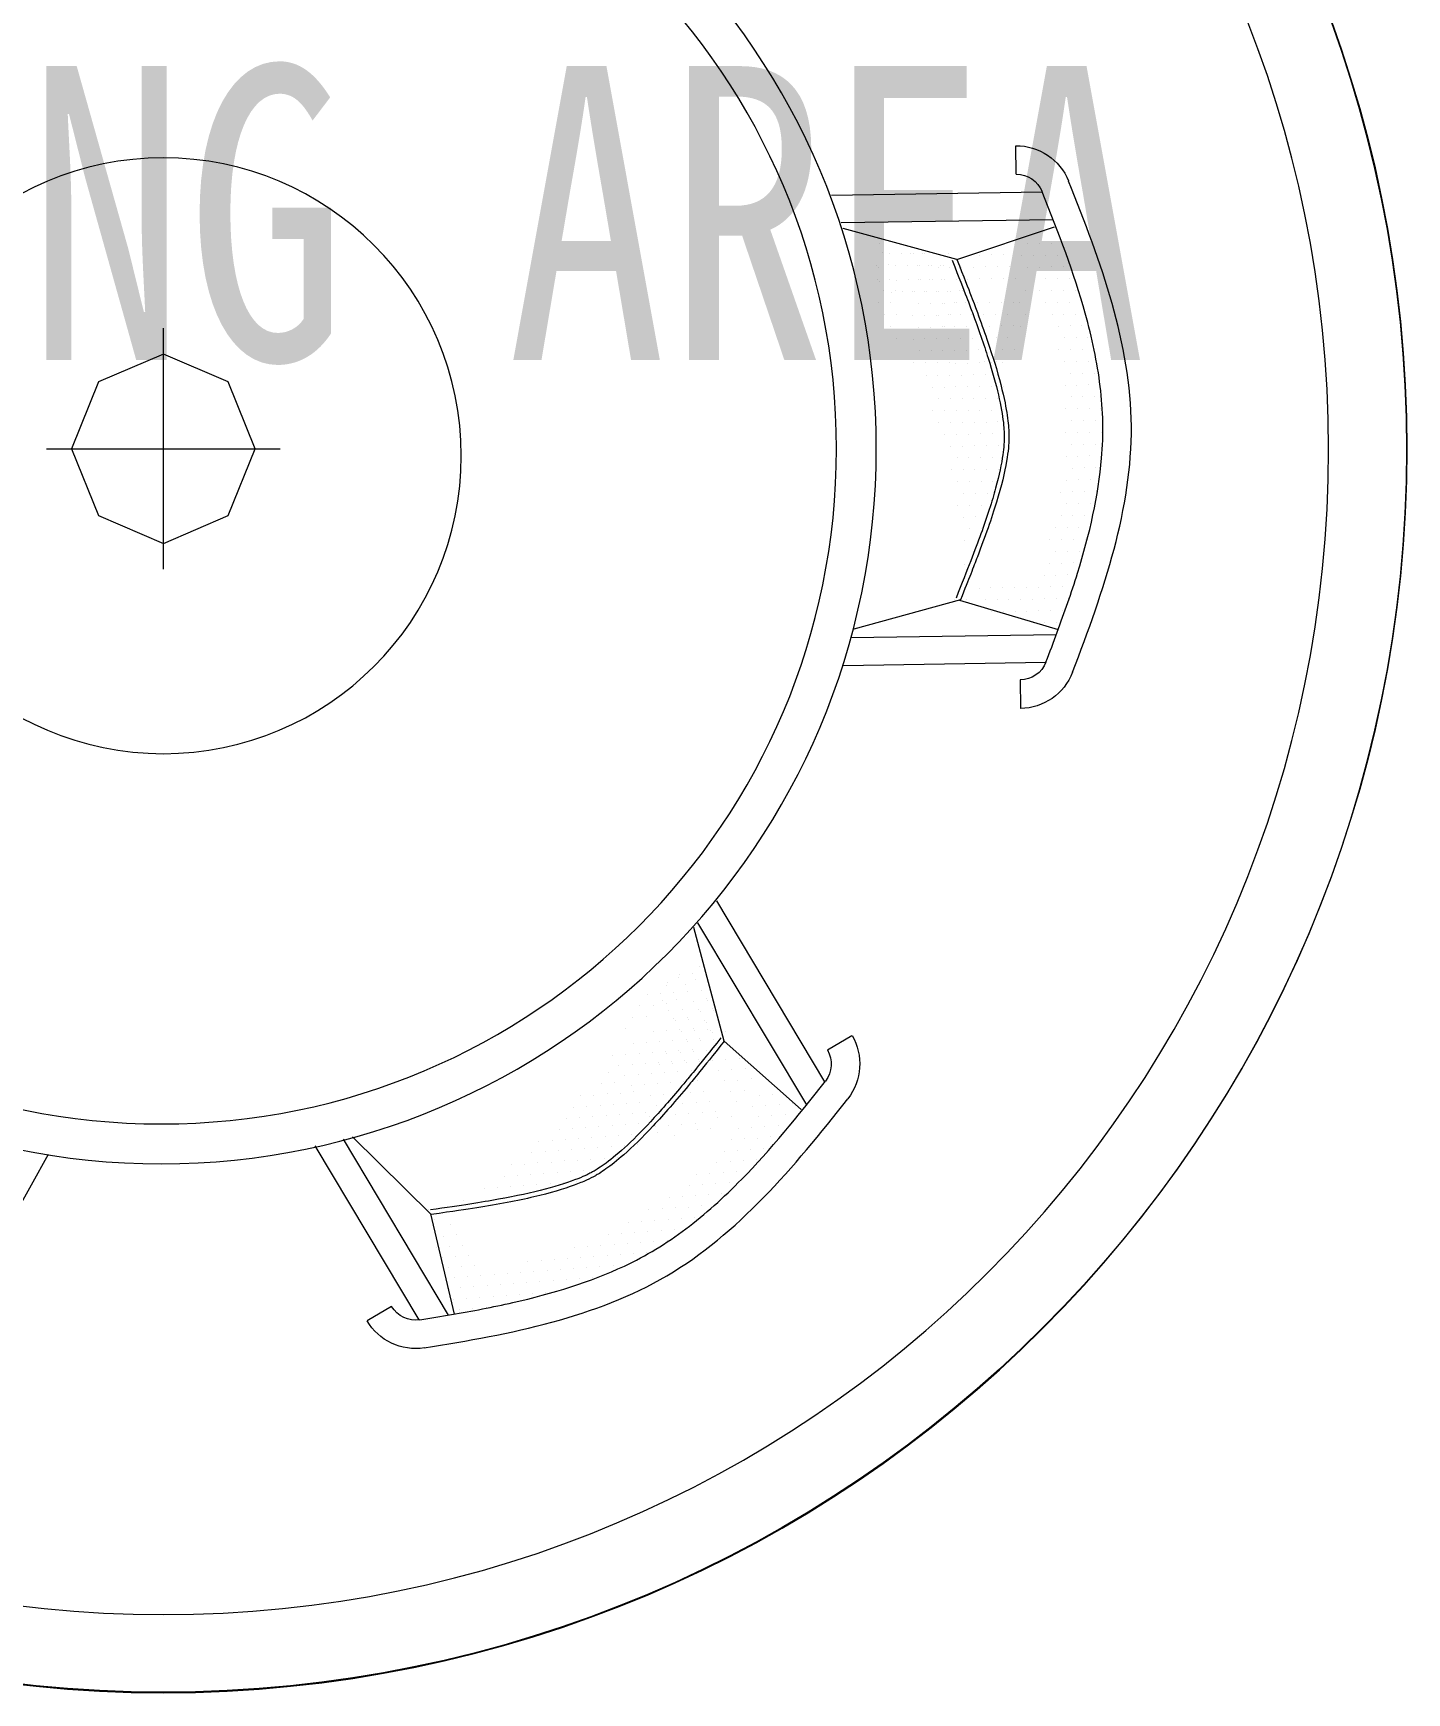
# Model space of a CAD drawing. Extents: x 164940 to 3842273, y 640355 to 1124023.
# Drawn here: x 3654986 to 3656387, y 1102809 to 1104502 of the extents above; entities that cross this region are included whole.
import ezdxf

# ---------------------------------------------------------------- set-up
doc = ezdxf.new("R2010")
doc.units = 0
doc.header["$LTSCALE"] = 1000
doc.header["$MEASUREMENT"] = 0
doc.layers.add('-家具', color=33, linetype='Continuous', lineweight=9)
doc.styles.add('-黑体', font='SIMHEI.TTF', dxfattribs={"width": 0.8})

# ---------------------------------------------------------------- blocks, each defined once
blk = doc.blocks.new('A$C24093FC7')
for p, q in [((-981.5, 316), (-981.2, 348.7)), ((-1011.7, 295.2), (-769.2, 291.6)), ((-1024.2, 263.7), (-780.3, 260)), ((-1021.3, 263.9), (-1021.3, 263.9)), ((-1027.7, -214.3), (-791.8, -217.8)), ((-1015.6, -246.2), (-782.3, -249.7)), ((-986.3, -266.1), (-986.5, -298.8)), ((-761.5, -728.6), (-637.1, -520.3)), ((-740.5, -755.2), (-615.3, -545.8)), ((-764.4, -692), (-792.6, -675.4)), ((-739.1, -752.5), (-739.1, -752.5)), ((-328.3, -997.2), (-207.3, -794.6)), ((-294.6, -1002.7), (-174.9, -802.3)), ((250.2, -1023.8), (132.1, -811.9)), ((-262.7, -987.2), (-234.5, -1003.8))]:
    blk.add_line(p, q)
at = {"color": 8, "linetype": 'Continuous'}
for p, q in [((-1028.3, 250.3), (-1028.3, 250.3)), ((-1014.6, 250.1), (-1014.6, 250.1)), ((-913.4, 218), (-782.4, 253.4)), ((-1021.7, 236.6), (-1021.7, 236.6)), ((-1008, 236.4), (-1008, 236.4)), ((-994.4, 236.2), (-994.4, 236.2)), ((-824.6, 236.3), (-824.6, 236.3)), ((-824.6, 236.3), (-824.6, 236.3)), ((-1028.7, 223), (-1028.7, 223)), ((-1015.1, 222.8), (-1015.1, 222.8)), ((-1001.4, 222.6), (-1001.4, 222.6)), ((-987.8, 222.4), (-987.8, 222.4)), ((-966.6, 223.3), (-966.6, 223.3)), ((-966.6, 223.3), (-966.6, 223.3)), ((-952.9, 223.1), (-952.9, 223.1)), ((-952.9, 223.1), (-952.9, 223.1)), ((-939.3, 222.9), (-939.3, 222.9)), ((-939.3, 222.9), (-939.3, 222.9)), ((-904.2, 224.9), (-904.2, 224.9)), ((-897.6, 211.2), (-897.6, 211.2)), ((-897.6, 211.2), (-897.6, 211.2)), ((-894.9, 211.2), (-894.9, 211.2)), ((-890.6, 224.7), (-890.6, 224.7)), ((-890.6, 224.7), (-890.6, 224.7)), ((-884, 211), (-884, 211)), ((-884, 211), (-884, 211)), ((-881.2, 210.9), (-881.2, 210.9)), ((-876.5, 225.3), (-876.5, 225.3)), ((-876.5, 225.3), (-876.5, 225.3)), ((-873.8, 225.3), (-873.8, 225.3)), ((-870.3, 210.8), (-870.3, 210.8)), ((-870.3, 210.8), (-870.3, 210.8)), ((-867.6, 210.7), (-867.6, 210.7)), ((-862.9, 225.1), (-862.9, 225.1)), ((-862.9, 225.1), (-862.9, 225.1)), ((-860.1, 225.1), (-860.1, 225.1)), ((-856.7, 210.6), (-856.7, 210.6)), ((-856.7, 210.6), (-856.7, 210.6)), ((-849.3, 224.9), (-849.3, 224.9)), ((-849.3, 224.9), (-849.3, 224.9)), ((-843.1, 210.4), (-843.1, 210.4)), ((-843.1, 210.4), (-843.1, 210.4)), ((-835.6, 224.7), (-835.6, 224.7)), ((-835.6, 224.7), (-835.6, 224.7)), ((-834.9, 211.7), (-834.9, 211.7)), ((-827.4, 226), (-827.4, 226)), ((-821.2, 211.5), (-821.2, 211.5)), ((-1042.7, 196), (-1042.7, 196)), ((-1035.7, 209.5), (-1035.7, 209.5)), ((-1029.1, 195.8), (-1029.1, 195.8)), ((-1022.1, 209.3), (-1022.1, 209.3)), ((-1015.5, 195.6), (-1015.5, 195.6)), ((-1008.4, 209.1), (-1008.4, 209.1)), ((-994.8, 208.9), (-994.8, 208.9)), ((-980.6, 196.2), (-980.6, 196.2)), ((-973.6, 209.7), (-973.6, 209.7)), ((-967, 196), (-967, 196)), ((-959.9, 209.5), (-959.9, 209.5)), ((-953.3, 195.8), (-953.3, 195.8)), ((-946.3, 209.3), (-946.3, 209.3)), ((-946.3, 209.3), (-946.3, 209.3)), ((-939.7, 195.6), (-939.7, 195.6)), ((-939.7, 195.6), (-939.7, 195.6)), ((-932.7, 209.1), (-932.7, 209.1)), ((-932.7, 209.1), (-932.7, 209.1)), ((-926, 195.4), (-926, 195.4)), ((-926, 195.4), (-926, 195.4)), ((-919, 208.9), (-919, 208.9)), ((-919, 208.9), (-919, 208.9)), ((-912.4, 195.2), (-912.4, 195.2)), ((-912.4, 195.2), (-912.4, 195.2)), ((-905.4, 208.7), (-905.4, 208.7)), ((-905.4, 208.7), (-905.4, 208.7)), ((-898.8, 195), (-898.8, 195)), ((-898.8, 195), (-898.8, 195)), ((-896, 194.9), (-896, 194.9)), ((-891.7, 208.5), (-891.7, 208.5)), ((-891.7, 208.5), (-891.7, 208.5)), ((-885.1, 194.8), (-885.1, 194.8)), ((-885.1, 194.8), (-885.1, 194.8)), ((-882.4, 194.7), (-882.4, 194.7)), ((-871.5, 194.5), (-871.5, 194.5)), ((-871.5, 194.5), (-871.5, 194.5)), ((-868.7, 194.5), (-868.7, 194.5)), ((-857.8, 194.3), (-857.8, 194.3)), ((-857.8, 194.3), (-857.8, 194.3)), ((-844.2, 194.1), (-844.2, 194.1)), ((-844.2, 194.1), (-844.2, 194.1)), ((-836, 195.4), (-836, 195.4)), ((-824.5, 192.7), (-824.5, 192.7)), ((-823.3, 208.9), (-823.3, 208.9)), ((-822.4, 195.2), (-822.4, 195.2)), ((-1049.8, 182.4), (-1049.8, 182.4)), ((-1036.1, 182.2), (-1036.1, 182.2)), ((-1022.5, 182), (-1022.5, 182)), ((-1008.8, 181.8), (-1008.8, 181.8)), ((-992.5, 181.6), (-992.5, 181.6)), ((-919.4, 181.6), (-919.4, 181.6)), ((-916.7, 181.6), (-916.7, 181.6)), ((-905.8, 181.4), (-905.8, 181.4)), ((-903, 181.4), (-903, 181.4)), ((-892.1, 181.2), (-892.1, 181.2)), ((-889.4, 181.2), (-889.4, 181.2)), ((-878.5, 181), (-878.5, 181)), ((-875.8, 181), (-875.8, 181)), ((-864.9, 180.8), (-864.9, 180.8)), ((-862.1, 180.8), (-862.1, 180.8)), ((-851.2, 180.6), (-851.2, 180.6)), ((-843, 181.9), (-843, 181.9)), ((-837.6, 180.4), (-837.6, 180.4)), ((-829.4, 181.7), (-829.4, 181.7)), ((-1056.8, 168.9), (-1056.8, 168.9)), ((-1050.2, 155.1), (-1050.2, 155.1)), ((-1043.2, 168.7), (-1043.2, 168.7)), ((-1036.5, 154.9), (-1036.5, 154.9)), ((-1029.5, 168.5), (-1029.5, 168.5)), ((-1022.9, 154.7), (-1022.9, 154.7)), ((-1015.9, 168.3), (-1015.9, 168.3)), ((-992.9, 154.3), (-992.9, 154.3)), ((-985.8, 167.8), (-985.8, 167.8)), ((-978.3, 168.9), (-978.3, 168.9)), ((-971.7, 155.1), (-971.7, 155.1)), ((-964.6, 168.7), (-964.6, 168.7)), ((-958, 154.9), (-958, 154.9)), ((-951, 168.5), (-951, 168.5)), ((-944.4, 154.7), (-944.4, 154.7)), ((-937.3, 168.2), (-937.3, 168.2)), ((-930.7, 154.5), (-930.7, 154.5)), ((-923.7, 168), (-923.7, 168)), ((-917.1, 154.3), (-917.1, 154.3)), ((-912.8, 167.9), (-912.8, 167.9)), ((-910.1, 167.8), (-910.1, 167.8)), ((-906.2, 154.1), (-906.2, 154.1)), ((-903.5, 154.1), (-903.5, 154.1)), ((-899.2, 167.7), (-899.2, 167.7)), ((-896.4, 167.6), (-896.4, 167.6)), ((-892.6, 153.9), (-892.6, 153.9)), ((-889.8, 153.9), (-889.8, 153.9)), ((-882.8, 167.4), (-882.8, 167.4)), ((-876.2, 153.7), (-876.2, 153.7)), ((-869.1, 167.2), (-869.1, 167.2)), ((-862.5, 153.5), (-862.5, 153.5)), ((-843.5, 154.6), (-843.5, 154.6)), ((-836.4, 168.2), (-836.4, 168.2)), ((-829.8, 154.4), (-829.8, 154.4)), ((-822.8, 168), (-822.8, 168)), ((-1057.2, 141.6), (-1057.2, 141.6)), ((-1043.6, 141.4), (-1043.6, 141.4)), ((-1029.9, 141.2), (-1029.9, 141.2)), ((-986.3, 140.5), (-986.3, 140.5)), ((-978.7, 141.6), (-978.7, 141.6)), ((-965, 141.4), (-965, 141.4)), ((-951.4, 141.2), (-951.4, 141.2)), ((-924.1, 140.8), (-924.1, 140.8)), ((-910.5, 140.6), (-910.5, 140.6)), ((-899.6, 140.4), (-899.6, 140.4)), ((-896.8, 140.4), (-896.8, 140.4)), ((-883.2, 140.1), (-883.2, 140.1)), ((-869.6, 139.9), (-869.6, 139.9)), ((-836.8, 140.9), (-836.8, 140.9)), ((0, -138.7), (0, 138.7)), ((-1064.2, 128.1), (-1064.2, 128.1)), ((-1050.6, 127.9), (-1050.6, 127.9)), ((-1037, 127.7), (-1037, 127.7)), ((-972.1, 127.8), (-972.1, 127.8)), ((-958.4, 127.6), (-958.4, 127.6)), ((-931.1, 127.2), (-931.1, 127.2)), ((-917.5, 127), (-917.5, 127)), ((-903.9, 126.8), (-903.9, 126.8)), ((-890.2, 126.6), (-890.2, 126.6)), ((-876.6, 126.4), (-876.6, 126.4)), ((-862.9, 126.2), (-862.9, 126.2)), ((-843.9, 127.3), (-843.9, 127.3)), ((-1064.6, 100.8), (-1064.6, 100.8)), ((-1057.6, 114.3), (-1057.6, 114.3)), ((-1051, 100.6), (-1051, 100.6)), ((-1044, 114.1), (-1044, 114.1)), ((-1037.4, 100.4), (-1037.4, 100.4)), ((-1030.3, 113.9), (-1030.3, 113.9)), ((-979.1, 114.3), (-979.1, 114.3)), ((-966.4, 99.3), (-966.4, 99.3)), ((-965.5, 114.1), (-965.5, 114.1)), ((-958.8, 100.4), (-958.8, 100.4)), ((-952.8, 99.1), (-952.8, 99.1)), ((-945.2, 100.1), (-945.2, 100.1)), ((-939.1, 98.9), (-939.1, 98.9)), ((-938.2, 113.7), (-938.2, 113.7)), ((-925.5, 98.7), (-925.5, 98.7)), ((-924.5, 113.5), (-924.5, 113.5)), ((-911.8, 98.5), (-911.8, 98.5)), ((-910.9, 113.3), (-910.9, 113.3)), ((-904.3, 99.5), (-904.3, 99.5)), ((-897.2, 113.1), (-897.2, 113.1)), ((-890.6, 99.3), (-890.6, 99.3)), ((-883.6, 112.9), (-883.6, 112.9)), ((-877, 99.1), (-877, 99.1)), ((-870, 112.7), (-870, 112.7)), ((-863.4, 98.9), (-863.4, 98.9)), ((-1071.7, 87.2), (-1071.7, 87.2)), ((-1058, 87), (-1058, 87)), ((-1044.4, 86.8), (-1044.4, 86.8)), ((-946.2, 85.4), (-946.2, 85.4)), ((-932.5, 85.2), (-932.5, 85.2)), ((-918.9, 84.9), (-918.9, 84.9)), ((-905.2, 84.7), (-905.2, 84.7)), ((-891.6, 84.5), (-891.6, 84.5)), ((-877.9, 84.3), (-877.9, 84.3)), ((-1072.1, 60), (-1072.1, 60)), ((-1065.1, 73.5), (-1065.1, 73.5)), ((-1058.4, 59.8), (-1058.4, 59.8)), ((-1051.4, 73.3), (-1051.4, 73.3)), ((-1044.8, 59.6), (-1044.8, 59.6)), ((-1037.8, 73.1), (-1037.8, 73.1)), ((-966.8, 72), (-966.8, 72)), ((-960.2, 58.3), (-960.2, 58.3)), ((-953.2, 71.8), (-953.2, 71.8)), ((-946.6, 58.1), (-946.6, 58.1)), ((-939.5, 71.6), (-939.5, 71.6)), ((-932.9, 57.9), (-932.9, 57.9)), ((-925.9, 71.4), (-925.9, 71.4)), ((-919.3, 57.7), (-919.3, 57.7)), ((-912.3, 71.2), (-912.3, 71.2)), ((-905.6, 57.5), (-905.6, 57.5)), ((-898.6, 71), (-898.6, 71)), ((-885, 70.8), (-885, 70.8)), ((-1079.1, 46.4), (-1079.1, 46.4)), ((-1065.5, 46.2), (-1065.5, 46.2)), ((-1051.8, 46), (-1051.8, 46)), ((-1038.2, 45.8), (-1038.2, 45.8)), ((-967.2, 44.7), (-967.2, 44.7)), ((-953.6, 44.5), (-953.6, 44.5)), ((-939.9, 44.3), (-939.9, 44.3)), ((-926.3, 44.1), (-926.3, 44.1)), ((-912.7, 43.9), (-912.7, 43.9)), ((-899, 43.7), (-899, 43.7)), ((-892, 57.3), (-892, 57.3)), ((-885.4, 43.5), (-885.4, 43.5)), ((-1079.5, 19.1), (-1079.5, 19.1)), ((-1072.5, 32.7), (-1072.5, 32.7)), ((-1058.8, 32.5), (-1058.8, 32.5)), ((-1045.2, 32.3), (-1045.2, 32.3)), ((-960.6, 31), (-960.6, 31)), ((-947, 30.8), (-947, 30.8)), ((-933.3, 30.6), (-933.3, 30.6)), ((-919.7, 30.4), (-919.7, 30.4)), ((-906.1, 30.2), (-906.1, 30.2)), ((-892.4, 30), (-892.4, 30)), ((-1072.9, 5.4), (-1072.9, 5.4)), ((-1065.9, 18.9), (-1065.9, 18.9)), ((-1059.3, 5.2), (-1059.3, 5.2)), ((-1052.2, 18.7), (-1052.2, 18.7)), ((-1045.6, 5), (-1045.6, 5)), ((-1038.6, 18.5), (-1038.6, 18.5)), ((-967.6, 17.5), (-967.6, 17.5)), ((-961, 3.7), (-961, 3.7)), ((-954, 17.3), (-954, 17.3)), ((-947.4, 3.5), (-947.4, 3.5)), ((-940.4, 17.1), (-940.4, 17.1)), ((-933.7, 3.3), (-933.7, 3.3)), ((-926.7, 16.8), (-926.7, 16.8)), ((-920.1, 3.1), (-920.1, 3.1)), ((-913.1, 16.6), (-913.1, 16.6)), ((-906.5, 2.9), (-906.5, 2.9)), ((-899.4, 16.4), (-899.4, 16.4)), ((134.5, 0), (-134.5, 0)), ((-1079.9, -8.1), (-1079.9, -8.1)), ((-1066.3, -8.3), (-1066.3, -8.3)), ((-1052.6, -8.5), (-1052.6, -8.5)), ((-1039, -8.8), (-1039, -8.8)), ((-968.1, -9.8), (-968.1, -9.8)), ((-954.4, -10), (-954.4, -10)), ((-940.8, -10.2), (-940.8, -10.2)), ((-927.1, -10.4), (-927.1, -10.4)), ((-913.5, -10.6), (-913.5, -10.6)), ((-1073.3, -21.9), (-1073.3, -21.9)), ((-1066.7, -35.6), (-1066.7, -35.6)), ((-1059.7, -22.1), (-1059.7, -22.1)), ((-1053.1, -35.8), (-1053.1, -35.8)), ((-1046, -22.3), (-1046, -22.3)), ((-1039.4, -36), (-1039.4, -36)), ((-961.4, -23.6), (-961.4, -23.6)), ((-954.8, -37.3), (-954.8, -37.3)), ((-947.8, -23.8), (-947.8, -23.8)), ((-941.2, -37.5), (-941.2, -37.5)), ((-934.2, -24), (-934.2, -24)), ((-927.5, -37.7), (-927.5, -37.7)), ((-920.5, -24.2), (-920.5, -24.2)), ((-913.9, -37.9), (-913.9, -37.9)), ((-906.9, -24.4), (-906.9, -24.4)), ((-1073.7, -49.2), (-1073.7, -49.2)), ((-1060.1, -49.4), (-1060.1, -49.4)), ((-1046.4, -49.6), (-1046.4, -49.6)), ((-1032.8, -49.8), (-1032.8, -49.8)), ((-948.2, -51.1), (-948.2, -51.1)), ((-934.6, -51.3), (-934.6, -51.3)), ((-920.9, -51.5), (-920.9, -51.5)), ((-1067.1, -62.9), (-1067.1, -62.9)), ((-1053.5, -63.1), (-1053.5, -63.1)), ((-1039.8, -63.3), (-1039.8, -63.3)), ((-941.6, -64.8), (-941.6, -64.8)), ((-927.9, -65), (-927.9, -65)), ((-914.3, -65.2), (-914.3, -65.2)), ((-1060.5, -76.6), (-1060.5, -76.6)), ((-1053.9, -90.4), (-1053.9, -90.4)), ((-1046.8, -76.9), (-1046.8, -76.9)), ((-1040.2, -90.6), (-1040.2, -90.6)), ((-1033.2, -77.1), (-1033.2, -77.1)), ((-1026.6, -90.8), (-1026.6, -90.8)), ((-948.6, -78.3), (-948.6, -78.3)), ((-942, -92.1), (-942, -92.1)), ((-935, -78.5), (-935, -78.5)), ((-928.4, -92.3), (-928.4, -92.3)), ((-921.3, -78.7), (-921.3, -78.7)), ((-1060.9, -103.9), (-1060.9, -103.9)), ((-1047.3, -104.1), (-1047.3, -104.1)), ((-1033.6, -104.3), (-1033.6, -104.3)), ((-1020, -104.5), (-1020, -104.5)), ((-921.7, -106), (-921.7, -106)), ((-1054.3, -117.7), (-1054.3, -117.7)), ((-1047.7, -131.4), (-1047.7, -131.4)), ((-1040.6, -117.9), (-1040.6, -117.9)), ((-1034, -131.6), (-1034, -131.6)), ((-1027, -118.1), (-1027, -118.1)), ((-1020.4, -131.8), (-1020.4, -131.8)), ((-922.2, -133.3), (-922.2, -133.3)), ((-1041.1, -145.2), (-1041.1, -145.2)), ((-1027.4, -145.4), (-1027.4, -145.4)), ((-1013.8, -145.6), (-1013.8, -145.6)), ((-1034.4, -158.9), (-1034.4, -158.9)), ((-1020.8, -159.1), (-1020.8, -159.1)), ((-1007.2, -159.3), (-1007.2, -159.3)), ((-993.5, -159.5), (-993.5, -159.5)), ((-979.9, -159.7), (-979.9, -159.7)), ((-966.2, -159.9), (-966.2, -159.9)), ((-952.6, -160.1), (-952.6, -160.1)), ((-939, -160.3), (-939, -160.3)), ((-1041.5, -172.4), (-1041.5, -172.4)), ((-1034.9, -186.2), (-1034.9, -186.2)), ((-916.5, -174.2), (-1030, -208)), ((-1027.8, -172.6), (-1027.8, -172.6)), ((-1021.2, -186.4), (-1021.2, -186.4)), ((-1014.2, -172.9), (-1014.2, -172.9)), ((-1007.6, -186.6), (-1007.6, -186.6)), ((-1000.5, -173.1), (-1000.5, -173.1)), ((-993.9, -186.8), (-993.9, -186.8)), ((-986.9, -173.3), (-986.9, -173.3)), ((-980.3, -187), (-980.3, -187)), ((-973.3, -173.5), (-973.3, -173.5)), ((-966.6, -187.2), (-966.6, -187.2)), ((-959.6, -173.7), (-959.6, -173.7)), ((-953, -187.4), (-953, -187.4)), ((-946, -173.9), (-946, -173.9)), ((-924.8, -173), (-924.8, -173)), ((-917.5, -173.9), (-794.6, -207.5)), ((-911.1, -173.2), (-911.1, -173.2)), ((-1028.2, -199.9), (-1028.2, -199.9)), ((-1014.6, -200.1), (-1014.6, -200.1)), ((-1001, -200.3), (-1001, -200.3)), ((-645.5, -682), (-610.6, -550.9)), ((-616.9, -596), (-616.9, -596)), ((-616.9, -596), (-616.9, -596)), ((-609.5, -603.6), (-609.5, -603.6)), ((-593.8, -605.5), (-593.8, -605.5)), ((-592.6, -608.6), (-592.6, -608.6)), ((-619.4, -623), (-619.4, -623)), ((-619.4, -623), (-619.4, -623)), ((-612.4, -611.3), (-612.4, -611.3)), ((-612.4, -611.3), (-612.4, -611.3)), ((-603.7, -624.9), (-603.7, -624.9)), ((-603.7, -624.9), (-603.7, -624.9)), ((-600.8, -617.2), (-600.8, -617.2)), ((-587.3, -626.3), (-587.3, -626.3)), ((-580.3, -614.6), (-580.3, -614.6)), ((-579.1, -617.7), (-579.1, -617.7)), ((-572.1, -627.4), (-572.1, -627.4)), ((-556.8, -628.6), (-556.8, -628.6)), ((-633.4, -646.4), (-633.4, -646.4)), ((-633.4, -646.4), (-633.4, -646.4)), ((-632, -644.1), (-632, -644.1)), ((-626.4, -634.7), (-626.4, -634.7)), ((-626.4, -634.7), (-626.4, -634.7)), ((-625, -632.4), (-625, -632.4)), ((-617.7, -648.3), (-617.7, -648.3)), ((-617.7, -648.3), (-617.7, -648.3)), ((-616.3, -646), (-616.3, -646)), ((-610.7, -636.6), (-610.7, -636.6)), ((-610.7, -636.6), (-610.7, -636.6)), ((-597.2, -645.7), (-597.2, -645.7)), ((-597.2, -645.7), (-597.2, -645.7)), ((-590.2, -634), (-590.2, -634)), ((-590.2, -634), (-590.2, -634)), ((-582, -646.9), (-582, -646.9)), ((-579.1, -639.1), (-579.1, -639.1)), ((-575, -635.2), (-575, -635.2)), ((-563.8, -640.3), (-563.8, -640.3)), ((-548.6, -641.4), (-548.6, -641.4)), ((-639.9, -658.9), (-639.9, -658.9)), ((-639.9, -658.9), (-639.9, -658.9)), ((-626.4, -668), (-626.4, -668)), ((-626.4, -668), (-626.4, -668)), ((-624.7, -660.1), (-624.7, -660.1)), ((-624.7, -660.1), (-624.7, -660.1)), ((-623.3, -657.7), (-623.3, -657.7)), ((-609.8, -666.8), (-609.8, -666.8)), ((-604.2, -657.5), (-604.2, -657.5)), ((-604.2, -657.5), (-604.2, -657.5)), ((-602.8, -655.1), (-602.8, -655.1)), ((-594.6, -667.9), (-594.6, -667.9)), ((-589, -658.6), (-589, -658.6)), ((-587.6, -656.2), (-587.6, -656.2)), ((-555.6, -653.1), (-555.6, -653.1)), ((-540.4, -654.3), (-540.4, -654.3)), ((-532.2, -667.1), (-532.2, -667.1)), ((-645.5, -682), (-734, -760.7)), ((-646.9, -670.6), (-646.9, -670.6)), ((-633.4, -679.7), (-633.4, -679.7)), ((-633.4, -679.7), (-633.4, -679.7)), ((-631.7, -671.8), (-631.7, -671.8)), ((-631.7, -671.8), (-631.7, -671.8)), ((-630.3, -669.4), (-630.3, -669.4)), ((-618.2, -680.9), (-618.2, -680.9)), ((-618.2, -680.9), (-618.2, -680.9)), ((-616.8, -678.5), (-616.8, -678.5)), ((-611.2, -669.2), (-611.2, -669.2)), ((-611.2, -669.2), (-611.2, -669.2)), ((-603, -682), (-603, -682)), ((-601.6, -679.7), (-601.6, -679.7)), ((-596, -670.3), (-596, -670.3)), ((-586.4, -680.8), (-586.4, -680.8)), ((-579.4, -669.1), (-579.4, -669.1)), ((-571.2, -681.9), (-571.2, -681.9)), ((-564.2, -670.2), (-564.2, -670.2)), ((-556, -683.1), (-556, -683.1)), ((-540.8, -684.2), (-540.8, -684.2)), ((-662.6, -702), (-662.6, -702)), ((-662.6, -702), (-662.6, -702)), ((-647.4, -703.2), (-647.4, -703.2)), ((-647.4, -703.2), (-647.4, -703.2)), ((-640.4, -691.4), (-640.4, -691.4)), ((-640.4, -691.4), (-640.4, -691.4)), ((-632.2, -704.3), (-632.2, -704.3)), ((-632.2, -704.3), (-632.2, -704.3)), ((-625.2, -692.6), (-625.2, -692.6)), ((-625.2, -692.6), (-625.2, -692.6)), ((-617, -705.4), (-617, -705.4)), ((-615.6, -703.1), (-615.6, -703.1)), ((-610, -693.7), (-610, -693.7)), ((-608.6, -691.4), (-608.6, -691.4)), ((-601.8, -706.6), (-601.8, -706.6)), ((-600.4, -704.2), (-600.4, -704.2)), ((-594.8, -694.9), (-594.8, -694.9)), ((-593.4, -692.5), (-593.4, -692.5)), ((-585.2, -705.4), (-585.2, -705.4)), ((-579.6, -696), (-579.6, -696)), ((-578.2, -693.7), (-578.2, -693.7)), ((-570, -706.5), (-570, -706.5)), ((-563, -694.8), (-563, -694.8)), ((-547.8, -695.9), (-547.8, -695.9)), ((-532.5, -697.1), (-532.5, -697.1)), ((-517.3, -698.2), (-517.3, -698.2)), ((-676.6, -725.4), (-676.6, -725.4)), ((-676.6, -725.4), (-676.6, -725.4)), ((-669.6, -713.7), (-669.6, -713.7)), ((-669.6, -713.7), (-669.6, -713.7)), ((-654.4, -714.9), (-654.4, -714.9)), ((-654.4, -714.9), (-654.4, -714.9)), ((-639.2, -716), (-639.2, -716)), ((-639.2, -716), (-639.2, -716)), ((-607.4, -715.9), (-607.4, -715.9)), ((-592.2, -717.1), (-592.2, -717.1)), ((-586.6, -707.7), (-586.6, -707.7)), ((-577, -718.2), (-577, -718.2)), ((-571.4, -708.9), (-571.4, -708.9)), ((-561.8, -719.4), (-561.8, -719.4)), ((-554.8, -707.7), (-554.8, -707.7)), ((-546.5, -720.5), (-546.5, -720.5)), ((-539.5, -708.8), (-539.5, -708.8)), ((-531.3, -721.6), (-531.3, -721.6)), ((-524.3, -709.9), (-524.3, -709.9)), ((-512, -718.2), (-512, -718.2)), ((-701.7, -743.1), (-701.7, -743.1)), ((-686.5, -744.2), (-686.5, -744.2)), ((-668.4, -738.3), (-668.4, -738.3)), ((-661.4, -726.6), (-661.4, -726.6)), ((-653.2, -739.4), (-653.2, -739.4)), ((-646.2, -727.7), (-646.2, -727.7)), ((-621.4, -739.4), (-621.4, -739.4)), ((-614.4, -727.6), (-614.4, -727.6)), ((-606.2, -740.5), (-606.2, -740.5)), ((-599.2, -728.8), (-599.2, -728.8)), ((-584, -729.9), (-584, -729.9)), ((-575.8, -742.8), (-575.8, -742.8)), ((-568.8, -731.1), (-568.8, -731.1)), ((-560.5, -743.9), (-560.5, -743.9)), ((-553.5, -732.2), (-553.5, -732.2)), ((-541.2, -740.4), (-541.2, -740.4)), ((-538.3, -733.4), (-538.3, -733.4)), ((-526, -741.6), (-526, -741.6)), ((-519, -729.9), (-519, -729.9)), ((-510.8, -742.7), (-510.8, -742.7)), ((-503.8, -731), (-503.8, -731)), ((-495.6, -743.9), (-495.6, -743.9)), ((-480.4, -745), (-480.4, -745)), ((-723.9, -753.6), (-723.9, -753.6)), ((-708.7, -754.8), (-708.7, -754.8)), ((-693.5, -755.9), (-693.5, -755.9)), ((-678.3, -757.1), (-678.3, -757.1)), ((-660.2, -751.1), (-660.2, -751.1)), ((-635.4, -762.8), (-635.4, -762.8)), ((-628.4, -751.1), (-628.4, -751.1)), ((-620.2, -763.9), (-620.2, -763.9)), ((-613.2, -752.2), (-613.2, -752.2)), ((-598, -753.4), (-598, -753.4)), ((-567.5, -755.6), (-567.5, -755.6)), ((-555.2, -763.9), (-555.2, -763.9)), ((-548.2, -752.2), (-548.2, -752.2)), ((-533, -753.3), (-533, -753.3)), ((-517.8, -754.4), (-517.8, -754.4)), ((-502.6, -755.6), (-502.6, -755.6)), ((-487.4, -756.7), (-487.4, -756.7)), ((-472.2, -757.9), (-472.2, -757.9)), ((-730.9, -765.4), (-730.9, -765.4)), ((-715.7, -766.5), (-715.7, -766.5)), ((-707.5, -779.4), (-707.5, -779.4)), ((-700.5, -767.6), (-700.5, -767.6)), ((-692.3, -780.5), (-692.3, -780.5)), ((-685.3, -768.8), (-685.3, -768.8)), ((-677.1, -781.6), (-677.1, -781.6)), ((-661.9, -782.8), (-661.9, -782.8)), ((-653.5, -768.7), (-653.5, -768.7)), ((-638.3, -769.9), (-638.3, -769.9)), ((-630, -782.7), (-630, -782.7)), ((-612, -776.8), (-612, -776.8)), ((-605, -765.1), (-605, -765.1)), ((-596.7, -777.9), (-596.7, -777.9)), ((-589.7, -766.2), (-589.7, -766.2)), ((-581.5, -779.1), (-581.5, -779.1)), ((-566.3, -780.2), (-566.3, -780.2)), ((-562.2, -775.6), (-562.2, -775.6)), ((-559.3, -768.5), (-559.3, -768.5)), ((-547, -776.7), (-547, -776.7)), ((-540, -765), (-540, -765)), ((-531.8, -777.9), (-531.8, -777.9)), ((-524.8, -766.1), (-524.8, -766.1)), ((-516.6, -779), (-516.6, -779)), ((-509.6, -767.3), (-509.6, -767.3)), ((-501.4, -780.1), (-501.4, -780.1)), ((-494.4, -768.4), (-494.4, -768.4)), ((-486.2, -781.3), (-486.2, -781.3)), ((-479.2, -769.6), (-479.2, -769.6)), ((-470.9, -782.4), (-470.9, -782.4)), ((-464, -770.7), (-464, -770.7)), ((-699.3, -792.2), (-699.3, -792.2)), ((-684.1, -793.4), (-684.1, -793.4)), ((-668.9, -794.5), (-668.9, -794.5)), ((-653.7, -795.6), (-653.7, -795.6)), ((-614.8, -783.9), (-614.8, -783.9)), ((-588.5, -790.8), (-588.5, -790.8)), ((-569.2, -787.3), (-569.2, -787.3)), ((-545.8, -801.3), (-545.8, -801.3)), ((-538.8, -789.6), (-538.8, -789.6)), ((-523.6, -790.7), (-523.6, -790.7)), ((-508.4, -791.9), (-508.4, -791.9)), ((-493.2, -793), (-493.2, -793)), ((-477.9, -794.1), (-477.9, -794.1)), ((-462.7, -795.3), (-462.7, -795.3)), ((-455.7, -783.6), (-455.7, -783.6)), ((-447.5, -796.4), (-447.5, -796.4)), ((-432.3, -797.6), (-432.3, -797.6)), ((-691.1, -805.1), (-691.1, -805.1)), ((-682.9, -817.9), (-682.9, -817.9)), ((-675.9, -806.2), (-675.9, -806.2)), ((-667.7, -819.1), (-667.7, -819.1)), ((-660.7, -807.3), (-660.7, -807.3)), ((-652.4, -820.2), (-652.4, -820.2)), ((-645.5, -808.5), (-645.5, -808.5)), ((-637.2, -821.3), (-637.2, -821.3)), ((-530.6, -802.4), (-530.6, -802.4)), ((-522.4, -815.3), (-522.4, -815.3)), ((-515.4, -803.6), (-515.4, -803.6)), ((-507.2, -816.4), (-507.2, -816.4)), ((-500.2, -804.7), (-500.2, -804.7)), ((-491.9, -817.6), (-491.9, -817.6)), ((-484.9, -805.8), (-484.9, -805.8)), ((-476.7, -818.7), (-476.7, -818.7)), ((-469.7, -807), (-469.7, -807)), ((-461.5, -819.8), (-461.5, -819.8)), ((-454.5, -808.1), (-454.5, -808.1)), ((-446.3, -821), (-446.3, -821)), ((-439.3, -809.3), (-439.3, -809.3)), ((-424.1, -810.4), (-424.1, -810.4)), ((-674.7, -830.8), (-674.7, -830.8)), ((-659.4, -831.9), (-659.4, -831.9)), ((-644.2, -833.1), (-644.2, -833.1)), ((-629, -834.2), (-629, -834.2)), ((-613.8, -835.3), (-613.8, -835.3)), ((-498.9, -829.3), (-498.9, -829.3)), ((-483.7, -830.4), (-483.7, -830.4)), ((-468.5, -831.6), (-468.5, -831.6)), ((-453.3, -832.7), (-453.3, -832.7)), ((-438.1, -833.8), (-438.1, -833.8)), ((-431.1, -822.1), (-431.1, -822.1)), ((-422.9, -835), (-422.9, -835)), ((-415.9, -823.3), (-415.9, -823.3)), ((-407.7, -836.1), (-407.7, -836.1)), ((-400.7, -824.4), (-400.7, -824.4)), ((-392.5, -837.3), (-392.5, -837.3)), ((-651.2, -844.8), (-651.2, -844.8)), ((-643, -857.6), (-643, -857.6)), ((-636, -845.9), (-636, -845.9)), ((-627.8, -858.8), (-627.8, -858.8)), ((-620.8, -847.1), (-620.8, -847.1)), ((-605.6, -848.2), (-605.6, -848.2)), ((-475.5, -843.3), (-475.5, -843.3)), ((-460.3, -844.4), (-460.3, -844.4)), ((-445.1, -845.6), (-445.1, -845.6)), ((-429.9, -846.7), (-429.9, -846.7)), ((-414.7, -847.8), (-414.7, -847.8)), ((-399.5, -849), (-399.5, -849)), ((-384.3, -850.1), (-384.3, -850.1)), ((-369.1, -851.3), (-369.1, -851.3)), ((-619.6, -871.6), (-619.6, -871.6)), ((-612.6, -859.9), (-612.6, -859.9)), ((-604.4, -872.8), (-604.4, -872.8)), ((-597.4, -861), (-597.4, -861)), ((-589.2, -873.9), (-589.2, -873.9)), ((-582.2, -862.2), (-582.2, -862.2)), ((-574, -875), (-574, -875)), ((-558.8, -876.2), (-558.8, -876.2)), ((-406.5, -860.7), (-406.5, -860.7)), ((-391.3, -861.8), (-391.3, -861.8)), ((-345.6, -865.3), (-345.6, -865.3)), ((-305.5, -875.7), (-305.5, -875.7)), ((-611.4, -884.5), (-611.4, -884.5)), ((-596.2, -885.6), (-596.2, -885.6)), ((-581, -886.8), (-581, -886.8)), ((-565.8, -887.9), (-565.8, -887.9)), ((-550.6, -889), (-550.6, -889)), ((-535.3, -890.2), (-535.3, -890.2)), ((-307.4, -880.8), (-334.9, -996)), ((-330.6, -893.3), (-330.6, -893.3)), ((-312.5, -887.4), (-312.5, -887.4)), ((-588, -898.5), (-588, -898.5)), ((-579.8, -911.3), (-579.8, -911.3)), ((-572.8, -899.6), (-572.8, -899.6)), ((-564.5, -912.5), (-564.5, -912.5)), ((-557.6, -900.8), (-557.6, -900.8)), ((-549.3, -913.6), (-549.3, -913.6)), ((-542.3, -901.9), (-542.3, -901.9)), ((-534.1, -914.7), (-534.1, -914.7)), ((-527.1, -903), (-527.1, -903)), ((-518.9, -915.9), (-518.9, -915.9)), ((-511.9, -904.2), (-511.9, -904.2)), ((-344.6, -916.7), (-344.6, -916.7)), ((-337.6, -905), (-337.6, -905)), ((-322.4, -906.2), (-322.4, -906.2)), ((-556.3, -925.3), (-556.3, -925.3)), ((-541.1, -926.5), (-541.1, -926.5)), ((-525.9, -927.6), (-525.9, -927.6)), ((-510.7, -928.7), (-510.7, -928.7)), ((-503.7, -917), (-503.7, -917)), ((-495.5, -929.9), (-495.5, -929.9)), ((-488.5, -918.2), (-488.5, -918.2)), ((-480.3, -931), (-480.3, -931)), ((-473.3, -919.3), (-473.3, -919.3)), ((-465.1, -932.2), (-465.1, -932.2)), ((-449.9, -933.3), (-449.9, -933.3)), ((-434.7, -934.5), (-434.7, -934.5)), ((-419.4, -935.6), (-419.4, -935.6)), ((-351.6, -928.5), (-351.6, -928.5)), ((-336.4, -929.6), (-336.4, -929.6)), ((-329.4, -917.9), (-329.4, -917.9)), ((-321.2, -930.7), (-321.2, -930.7)), ((-314.2, -919), (-314.2, -919)), ((-532.9, -939.3), (-532.9, -939.3)), ((-517.7, -940.5), (-517.7, -940.5)), ((-502.5, -941.6), (-502.5, -941.6)), ((-494.3, -954.4), (-494.3, -954.4)), ((-487.3, -942.7), (-487.3, -942.7)), ((-472.1, -943.9), (-472.1, -943.9)), ((-456.9, -945), (-456.9, -945)), ((-441.7, -946.2), (-441.7, -946.2)), ((-426.4, -947.3), (-426.4, -947.3)), ((-411.2, -948.5), (-411.2, -948.5)), ((-396, -949.6), (-396, -949.6)), ((-380.8, -950.7), (-380.8, -950.7)), ((-365.6, -951.9), (-365.6, -951.9)), ((-358.6, -940.2), (-358.6, -940.2)), ((-350.4, -953), (-350.4, -953)), ((-343.4, -941.3), (-343.4, -941.3)), ((-335.2, -954.2), (-335.2, -954.2)), ((-328.2, -942.5), (-328.2, -942.5)), ((-479.1, -955.6), (-479.1, -955.6)), ((-463.9, -956.7), (-463.9, -956.7)), ((-448.7, -957.9), (-448.7, -957.9)), ((-440.4, -970.7), (-440.4, -970.7)), ((-433.4, -959), (-433.4, -959)), ((-425.2, -971.9), (-425.2, -971.9)), ((-418.2, -960.2), (-418.2, -960.2)), ((-410, -973), (-410, -973)), ((-403, -961.3), (-403, -961.3)), ((-394.8, -974.2), (-394.8, -974.2)), ((-387.8, -962.4), (-387.8, -962.4)), ((-372.6, -963.6), (-372.6, -963.6)), ((-357.4, -964.7), (-357.4, -964.7)), ((-342.2, -965.9), (-342.2, -965.9)), ((-327, -967), (-327, -967)), ((-379.6, -975.3), (-379.6, -975.3)), ((-371.4, -988.2), (-371.4, -988.2)), ((-364.4, -976.4), (-364.4, -976.4)), ((-356.2, -989.3), (-356.2, -989.3)), ((-349.2, -977.6), (-349.2, -977.6)), ((-341, -990.4), (-341, -990.4)), ((-334, -978.7), (-334, -978.7))]:
    blk.add_line(p, q, dxfattribs=at)
at = {"color": 8}
for p, q in [((-913.4, 218), (-1025.8, 255.3)), ((-308.1, -881.5), (-217.6, -791.9))]:
    blk.add_line(p, q, dxfattribs=at)
blk.add_lwpolyline([(105.6, 0), (74.6, -77), (0, -108.9), (-74.6, -77), (-105.6, 0), (-74.6, 77), (0, 108.9), (74.6, 77)], close=True)
for centre, radius in [((0, -0.7), 1431.2), ((0, -0.7), 1431.2), ((2.4, 0), 823), ((2.4, 0), 777.2)]:
    blk.add_circle(centre, radius)
blk.add_circle((0, -0.7), 1341.2, dxfattribs=at)
at = {"color": 8, "linetype": 'Continuous'}
blk.add_circle((0, -8.1), 342.9, dxfattribs=at)
for centre, radius, start, end in [((-981.8, 284), 64.8, 89.5305, 158.0472), ((-981.8, 284), 32, 89.5305, 158.0472), ((-986, -234.1), 32, 201.0138, 269.5305), ((-986, -234.1), 64.8, 201.0138, 269.5305), ((-736.8, -708.2), 64.8, 149.5305, 218.0472), ((-736.8, -708.2), 32, 149.5305, 218.0472), ((-290.3, -970.9), 32, 261.0138, 329.5305), ((-290.3, -970.9), 64.8, 261.0138, 329.5305)]:
    blk.add_arc(centre, radius, start, end)
for points in [[(-1046.5, -257.3), (-1082.8, -162.7), (-1147.1, 26.3), (-1079.7, 214.2), (-1041.8, 308.2)], [(-300.4, -1034.9), (-400.5, -1019.1), (-596.3, -980.2), (-725.4, -827.9), (-787.8, -748.2)]]:
    blk.add_open_spline(points, degree=3)
for points in [[(-1015.9, -245.5), (-1020.3, -234), (-1024.7, -222.5), (-1037.3, -188.2), (-1045.2, -165.5), (-1066.2, -98.1), (-1076.4, -53.9), (-1081.1, 3), (-1081.6, 16.7), (-1081.1, 44.1), (-1080, 57.9), (-1075, 99.5), (-1068.9, 127.6), (-1048.3, 201.9), (-1030.5, 248.6), (-1011.5, 295.9)], [(-295.3, -1002.6), (-307.5, -1000.6), (-319.6, -998.7), (-355.6, -992.5), (-379.3, -988), (-448.2, -972.4), (-491.5, -959.1), (-543.2, -934.8), (-555.3, -928.3), (-578.7, -914.2), (-590.1, -906.4), (-623.6, -881.2), (-645, -861.9), (-698.9, -806.9), (-730.5, -768.2), (-762, -728)]]:
    blk.add_open_spline(points, degree=3, knots=[1.967752, 1.967752, 1.967752, 1.967752, 3.633402, 3.633402, 6.964702, 6.964702, 13.627303, 13.627303, 15.767216, 15.767216, 17.90713, 17.90713, 22.186958, 22.186958, 29.080597, 29.080597, 29.080597, 29.080597])
for points, knots in [([(-913.4, 218), (-929.4, 177.1), (-933.3, 166.8), (-944.8, 135.6), (-951.5, 116.1), (-962.2, 81.2), (-966.1, 65.8), (-970.8, 42.5), (-972, 33.8), (-973, 23.3), (-973.2, 20.3), (-973.3, 15.7), (-973.3, 13.9), (-973.2, 9), (-973, 5.1), (-972.2, -3.7), (-971.5, -8.6), (-968.4, -27), (-964.6, -42.8), (-953.4, -79.8), (-945.9, -101), (-932.4, -136.3), (-927.5, -148.7), (-917.5, -173.9)], [1.978532, 1.978532, 1.978532, 1.978532, 3.634766, 3.634766, 7.177887, 7.177887, 10.721007, 10.721007, 13.47295, 13.47295, 14.744189, 14.744189, 15.613422, 15.613422, 17.351888, 17.351888, 19.090353, 19.090353, 23.076789, 23.076789, 27.063224, 27.063224, 29.080597, 29.080597, 29.080597, 29.080597]), ([(-908, 216.9), (-924, 176), (-927.7, 166.2), (-938.2, 137.9), (-944.3, 120.3), (-954.3, 88.6), (-958.3, 74.4), (-964, 49.4), (-965.8, 38.8), (-967.3, 26.3), (-967.5, 22.8), (-967.8, 17.5), (-967.8, 15.5), (-967.8, 12.2), (-967.8, 10.8), (-967.7, 7.9), (-967.6, 6.3), (-967.2, 1.2), (-966.8, -2.6), (-964.8, -17.2), (-962.1, -30.1), (-953.8, -60.7), (-948.1, -78.3), (-934.2, -116.8), (-926.2, -137.4), (-912.4, -171.9)], [1.967752, 1.967752, 1.967752, 1.967752, 3.538043, 3.538043, 6.678626, 6.678626, 9.819208, 9.819208, 12.95979, 12.95979, 14.380859, 14.380859, 15.394029, 15.394029, 16.139297, 16.139297, 16.884565, 16.884565, 18.375102, 18.375102, 21.995622, 21.995622, 25.616142, 25.616142, 29.080597, 29.080597, 29.080597, 29.080597])]:
    blk.add_open_spline(points, degree=3, knots=knots, dxfattribs=at)
at = {"color": 8}
for points, knots in [([(-645.5, -682), (-618.1, -716.3), (-611.1, -724.8), (-589.8, -750.4), (-576.3, -766), (-551.4, -792.6), (-540, -803.8), (-522.2, -819.5), (-515.3, -824.9), (-506.7, -830.9), (-504.2, -832.6), (-500.2, -835.1), (-498.7, -835.9), (-494.4, -838.4), (-491, -840.1), (-482.9, -843.8), (-478.3, -845.7), (-460.8, -852.1), (-445.3, -856.8), (-407.6, -865.6), (-385.5, -869.7), (-348.2, -875.7), (-335, -877.6), (-308.1, -881.5)], [1.978532, 1.978532, 1.978532, 1.978532, 3.634766, 3.634766, 7.177887, 7.177887, 10.721007, 10.721007, 13.47295, 13.47295, 14.744189, 14.744189, 15.613422, 15.613422, 17.351888, 17.351888, 19.090353, 19.090353, 23.076789, 23.076789, 27.063224, 27.063224, 29.080597, 29.080597, 29.080597, 29.080597]), ([(-641.8, -677.9), (-614.4, -712.2), (-607.7, -720.3), (-588.5, -743.5), (-576.3, -757.6), (-553.9, -782.2), (-543.5, -792.7), (-524.8, -810.2), (-516.5, -817.1), (-506.4, -824.5), (-503.6, -826.5), (-499, -829.4), (-497.3, -830.4), (-494.5, -832.1), (-493.3, -832.7), (-490.6, -834.1), (-489.2, -834.8), (-484.6, -837.1), (-481.1, -838.6), (-467.5, -844.1), (-454.9, -848.3), (-424.3, -856.3), (-406.2, -860.2), (-366, -867.5), (-344.1, -870.8), (-307.4, -876.1)], [1.967752, 1.967752, 1.967752, 1.967752, 3.538043, 3.538043, 6.678626, 6.678626, 9.819208, 9.819208, 12.95979, 12.95979, 14.380859, 14.380859, 15.394029, 15.394029, 16.139297, 16.139297, 16.884565, 16.884565, 18.375102, 18.375102, 21.995622, 21.995622, 25.616142, 25.616142, 29.080597, 29.080597, 29.080597, 29.080597])]:
    blk.add_open_spline(points, degree=3, knots=knots, dxfattribs=at)

msp = doc.modelspace()

# ---------------------------------------------------------------- linework, layer by layer
at = {"layer": '-家具'}
msp.add_circle((3655118.8, 1104077.9), 1268.6, dxfattribs=at)

# ---------------------------------------------------------------- block references
at = {"layer": '-家具', "xscale": -0.8863535737618804, "yscale": 0.8863535738782957, "zscale": 0.8863535738410221}
msp.add_blockref('A$C24093FC7', (3655118.8, 1104077.9), dxfattribs=at)

# ---------------------------------------------------------------- texts
at = {"style": '-黑体', "width": 0.8}
msp.add_text('DINING AREA', height=300, rotation=360, dxfattribs=at).set_placement((3654326.1, 1104168.3, 0))

doc.saveas('drawing.dxf')
